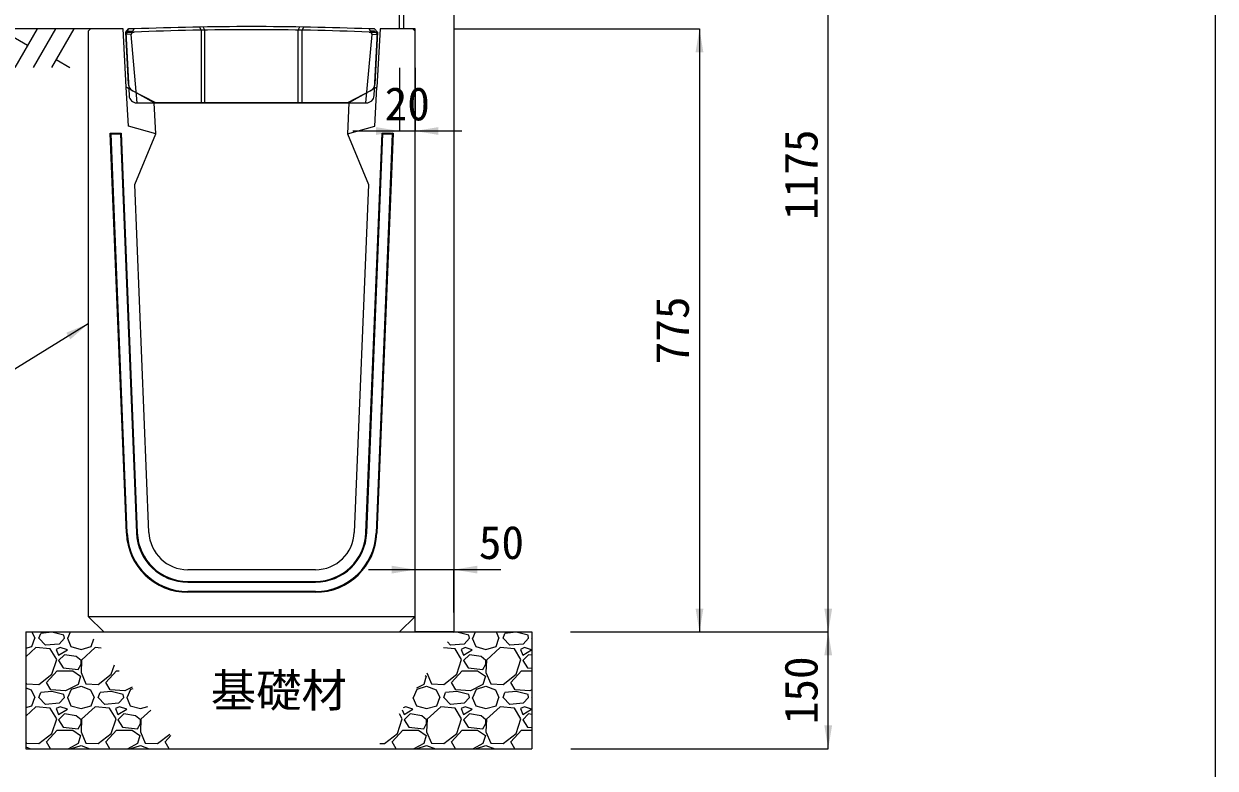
# Model space of a CAD drawing. Units: millimetres at full size. Extents: x 187207 to 255567, y 882048 to 905686.
# Drawn here: x 199167 to 200697, y 889815 to 890772 of the extents above; entities that cross this region are included whole.
import ezdxf
from ezdxf.enums import TextEntityAlignment as Align

# ---------------------------------------------------------------- set-up
doc = ezdxf.new("R2010")
doc.units = ezdxf.units.MM
doc.header["$LTSCALE"] = 20
doc.linetypes.add('DASHED', pattern=[7.5, 6, -1.5])
for name, color, linetype, lineweight in [('0_2', 7, 'Continuous', 20), ('パネックス', 2, 'Continuous', 13), ('図枠', 5, 'Continuous', 13), ('基礎材', 7, 'Continuous', 15), ('寸法線', 7, 'Continuous', 13), ('引出線', 4, 'Continuous', 13), ('箱型U字側溝', 2, 'Continuous', 9), ('ﾊｯﾁﾝｸﾞ', 7, 'Continuous', 5)]:
    doc.layers.add(name, color=color, linetype=linetype, lineweight=lineweight)
doc.styles.add('ＭＳ ゴシック', font='')
doc.styles.get('ＭＳ ゴシック').set_extended_font_data('MS Gothic')

# ---------------------------------------------------------------- blocks, each defined once
blk = doc.blocks.new('filled_arrow')
at = {"color": 0, "linetype": 'Continuous', "lineweight": -2}
blk.add_solid([(7.5, 1.25), (0, 0), (7.5, -1.25)], dxfattribs=at)

msp = doc.modelspace()

# ---------------------------------------------------------------- linework, layer by layer
at = {"layer": '0_2'}
msp.add_line((199252.37, 890765.37), (198852.37, 890765.37), dxfattribs=at)
at = {"layer": 'パネックス'}
for p, q in [((199649.37, 890765.37), (199649.37, 891160.37)), ((199719.37, 891165.37), (199719.37, 889990.37)), ((199669.37, 890765.37), (199649.37, 890765.37)), ((199669.37, 889990.37), (199669.37, 890765.37)), ((199719.37, 889990.37), (199669.37, 889990.37)), ((199719.37, 889990.37), (199669.37, 889990.37))]:
    msp.add_line(p, q, dxfattribs=at)
at = {"layer": 'パネックス', "lineweight": 5}
msp.add_line((199654.37, 891165.37), (199654.37, 890765.37), dxfattribs=at)
at = {"layer": '図枠'}
msp.add_line((200697.37, 904948.33), (200697.37, 882048.33), dxfattribs=at)
at = {"layer": '基礎材'}
for p, q in [((199169.37, 889990.37), (199819.37, 889990.37)), ((199169.37, 889990.37), (199169.37, 889840.37)), ((199819.37, 889990.37), (199819.37, 889840.37)), ((199169.37, 889840.37), (199819.37, 889840.37))]:
    msp.add_line(p, q, dxfattribs=at)
at = {"layer": '寸法線'}
for p, q in [((200200.22, 889990.37), (200200.22, 891165.37)), ((199202.37, 890765.37), (199084.37, 890765.37)), ((199719.37, 890765.37), (200034.8, 890765.37)), ((200034.8, 890765.37), (200034.8, 889990.37)), ((199649.37, 890715.37), (199649.37, 890634.07)), ((199669.37, 890715.37), (199669.37, 890634.07)), ((199729.37, 890634.07), (199589.37, 890634.07)), ((199609.37, 890070.48), (199779.37, 890070.48)), ((199669.37, 890015.37), (199669.37, 890070.48)), ((199719.37, 890015.37), (199719.37, 890070.48)), ((199869.19, 889990.37), (200200.22, 889990.37)), ((199869.37, 889990.37), (200200.22, 889990.37)), ((199869.37, 889990.37), (200034.8, 889990.37)), ((200200.22, 889840.37), (200200.22, 889990.37)), ((199869.37, 889840.37), (200200.22, 889840.37))]:
    msp.add_line(p, q, dxfattribs=at)
at = {"layer": '引出線'}
msp.add_lwpolyline([(199249.37, 890386.37), (199129.16, 890312.09), (198789.16, 890312.09)], dxfattribs=at)
at = {"layer": '箱型U字側溝'}
for p, q in [((199297.58, 890761.23), (199308.44, 890761.23)), ((199610.28, 890761.23), (199621.15, 890761.23)), ((199277.68, 890631.37), (199278.72, 890630.37)), ((199291.69, 890631.37), (199290.73, 890630.37)), ((199290.73, 890630.37), (199311.45, 890117.71)), ((199641.06, 890631.37), (199620.29, 890117.18)), ((199627.05, 890631.37), (199628.01, 890630.37)), ((199641.06, 890631.37), (199640.02, 890630.37)), ((199377.39, 890055.37), (199541.35, 890055.37)), ((199377.39, 890054.37), (199541.35, 890054.37)), ((199541.35, 890042.37), (199377.39, 890042.37)), ((199541.35, 890041.37), (199377.39, 890041.37)), ((199249.37, 890010.37), (199669.37, 890010.37))]:
    msp.add_line(p, q, dxfattribs=at)
at = {"layer": '箱型U字側溝', "lineweight": 18}
msp.add_line((199311.91, 890670.23), (199606.81, 890670.23), dxfattribs=at)
at = {"layer": '箱型U字側溝', "lineweight": 13}
for p, q in [((199327.43, 890118.35), (199309.37, 890565.37)), ((199541.35, 890070.37), (199377.39, 890070.37))]:
    msp.add_line(p, q, dxfattribs=at)
msp.add_lwpolyline([(199309.37, 890565.37), (199336.37, 890630.37), (199334.37, 890670.37), (199298.37, 890690.37), (199294.37, 890765.37), (199252.37, 890765.37), (199249.37, 890762.37), (199249.37, 890010.37), (199269.37, 889990.37), (199649.37, 889990.37), (199669.37, 890010.37), (199669.37, 890762.37), (199666.37, 890765.37), (199624.37, 890765.37), (199620.37, 890690.37), (199584.37, 890670.37), (199582.37, 890630.37), (199609.37, 890565.37), (199591.31, 890118.35)], dxfattribs=at)
at = {"layer": '箱型U字側溝', "lineweight": 18}
for points in [[(199301.15, 890694.19), (199297.58, 890761.23), (199301.36, 890765.23)], [(199308.36, 890765.23), (199301.36, 890765.23), (199297.58, 890761.23), (199301.92, 890679.69)], [(199616.8, 890679.69), (199621.15, 890761.23), (199617.36, 890765.23), (199610.36, 890765.23)], [(199617.36, 890765.23), (199621.15, 890761.23), (199617.57, 890694.19)], [(199612.24, 890685.87), (199582.46, 890670.23), (199336.27, 890670.23), (199306.49, 890685.87)]]:
    msp.add_lwpolyline(points, dxfattribs=at)
at = {"layer": '箱型U字側溝', "color": 5}
for points in [[(199301.36, 890762.32), (199306.74, 890762.23), (199304.58, 890758.23), (199297.73, 890758.34)], [(199617.36, 890762.32), (199611.98, 890762.23), (199614.15, 890758.23), (199620.99, 890758.34)]]:
    msp.add_lwpolyline(points, close=True, dxfattribs=at)
at = {"layer": '箱型U字側溝', "color": 5, "linetype": 'DASHED'}
for points in [[(199312.43, 890670.23), (199304.58, 890758.23), (199308.36, 890765.23)], [(199606.3, 890670.23), (199614.15, 890758.23), (199610.36, 890765.23)]]:
    msp.add_lwpolyline(points, dxfattribs=at)
at = {"layer": '箱型U字側溝'}
for points in [[(199392.3, 890767.64), (199394.36, 890763.67), (199394.36, 890670.23)], [(199399.36, 890670.23), (199399.36, 890763.75), (199397.3, 890767.72)], [(199519.36, 890670.23), (199519.36, 890763.75), (199521.42, 890767.72)], [(199524.36, 890670.23), (199524.36, 890763.67), (199526.42, 890767.64)], [(199298.46, 890117.18), (199277.68, 890631.37), (199291.69, 890631.37), (199312.45, 890117.75)], [(199299.46, 890117.22), (199278.72, 890630.37), (199290.73, 890630.37)], [(199606.3, 890117.75), (199627.05, 890631.37), (199641.06, 890631.37)], [(199607.3, 890117.71), (199628.01, 890630.37), (199640.02, 890630.37), (199619.29, 890117.22)]]:
    msp.add_lwpolyline(points, dxfattribs=at)
at = {"layer": '箱型U字側溝', "linetype": 'DASHED', "lineweight": 13}
for points in [[(199336.37, 890630.37), (199301.04, 890640.37), (199298.37, 890690.37)], [(199582.37, 890630.37), (199617.71, 890640.37), (199620.37, 890690.37)]]:
    msp.add_lwpolyline(points, dxfattribs=at)
at = {"layer": '箱型U字側溝', "lineweight": 18}
for centre, radius, start, end in [((199459.36, 886966.56), 3801.67, 87.72365, 92.27635), ((199311.14, 890694.72), 10, 183.05288, 242.29297), ((199311.91, 890680.23), 10, 183.05288, 270), ((199606.81, 890680.23), 10, 270, 356.94712), ((199607.59, 890694.72), 10, 297.70703, 356.94712)]:
    msp.add_arc(centre, radius, start, end, dxfattribs=at)
at = {"layer": '箱型U字側溝'}
for centre, radius, start, end in [((199459.36, 886966.56), 3797.67, 87.72245, 92.27755), ((199377.39, 890120.37), 79, 182.31372, 270), ((199377.39, 890120.37), 78, 182.31372, 270), ((199377.39, 890120.37), 66, 182.31372, 270), ((199377.39, 890120.37), 65, 182.31372, 270), ((199541.35, 890120.37), 65, 270, 357.68628), ((199541.35, 890120.37), 66, 270, 357.68628), ((199541.35, 890120.37), 78, 270, 357.68628), ((199541.35, 890120.37), 79, 270, 357.68628)]:
    msp.add_arc(centre, radius, start, end, dxfattribs=at)
at = {"layer": '箱型U字側溝', "lineweight": 13}
for centre, start, end in [((199377.39, 890120.37), 182.31372, 270), ((199541.35, 890120.37), 270, 357.68628)]:
    msp.add_arc(centre, 50, start, end, dxfattribs=at)
at = {"layer": 'ﾊｯﾁﾝｸﾞ', "lineweight": 9}
for p, q in [((199135.06, 890765.37), (199171.62, 890744.26)), ((199183.81, 890765.37), (199155.16, 890715.75)), ((199207.43, 890765.37), (199178.79, 890715.75)), ((199231.06, 890765.37), (199202.41, 890715.75)), ((199208.21, 890725.8), (199225.63, 890715.75))]:
    msp.add_line(p, q, dxfattribs=at)
at = {"layer": 'ﾊｯﾁﾝｸﾞ'}
for p, q in [((199176.97, 889971.85), (199180.78, 889982.52)), ((199177.16, 889990.37), (199180.78, 889982.52)), ((199186.11, 889982.52), (199188.4, 889988.62)), ((199194.49, 889973.38), (199186.11, 889982.52)), ((199202.88, 889990.14), (199188.4, 889988.62)), ((199218.12, 889986.33), (199202.88, 889990.14)), ((199218.88, 889982.52), (199212.02, 889974.9)), ((199218.88, 889982.52), (199218.12, 889986.33)), ((199222.69, 889982.52), (199227.26, 889971.85)), ((199223.45, 889982.52), (199226.81, 889990.37)), ((199253.17, 889971.85), (199256.57, 889981.38)), ((199714.73, 889973.38), (199710.86, 889977.6)), ((199723.11, 889990.14), (199718.93, 889989.7)), ((199738.35, 889986.33), (199723.11, 889990.14)), ((199739.11, 889982.52), (199732.26, 889974.9)), ((199739.11, 889982.52), (199738.35, 889986.33)), ((199742.92, 889982.52), (199747.5, 889971.85)), ((199743.69, 889982.52), (199747.05, 889990.37)), ((199773.4, 889971.85), (199777.21, 889982.52)), ((199773.59, 889990.37), (199777.21, 889982.52)), ((199782.55, 889982.52), (199784.83, 889988.62)), ((199790.93, 889973.38), (199782.55, 889982.52)), ((199799.31, 889990.14), (199784.83, 889988.62)), ((199814.55, 889986.33), (199799.31, 889990.14)), ((199815.31, 889982.52), (199808.46, 889974.9)), ((199815.31, 889982.52), (199814.55, 889986.33)), ((199819.12, 889982.52), (199819.37, 889981.94)), ((199169.37, 889969.62), (199176.97, 889971.85)), ((199182.3, 889970.33), (199169.37, 889958.53)), ((199200.59, 889968.81), (199182.3, 889970.33)), ((199212.02, 889974.9), (199194.49, 889973.38)), ((199208.97, 889955.09), (199200.59, 889968.81)), ((199213.54, 889970.33), (199208.21, 889968.04)), ((199208.21, 889968.04), (199211.26, 889960.42)), ((199211.26, 889960.42), (199222.69, 889967.28)), ((199218.88, 889961.19), (199211.26, 889953.57)), ((199222.69, 889967.28), (199213.54, 889970.33)), ((199234.12, 889958.9), (199218.88, 889961.19)), ((199227.26, 889971.85), (199240.21, 889968.04)), ((199240.21, 889968.04), (199253.17, 889971.85)), ((199258.5, 889970.33), (199240.98, 889954.33)), ((199265.9, 889969.71), (199258.5, 889970.33)), ((199720.83, 889968.81), (199705.83, 889970.06)), ((199732.26, 889974.9), (199714.73, 889973.38)), ((199729.21, 889955.09), (199720.83, 889968.81)), ((199733.78, 889970.33), (199728.45, 889968.04)), ((199728.45, 889968.04), (199731.49, 889960.42)), ((199731.49, 889960.42), (199742.92, 889967.28)), ((199739.11, 889961.19), (199731.49, 889953.57)), ((199742.92, 889967.28), (199733.78, 889970.33)), ((199754.35, 889958.9), (199739.11, 889961.19)), ((199747.5, 889971.85), (199760.45, 889968.04)), ((199760.45, 889968.04), (199773.4, 889971.85)), ((199778.74, 889970.33), (199761.21, 889954.33)), ((199797.03, 889968.81), (199778.74, 889970.33)), ((199808.46, 889974.9), (199790.93, 889973.38)), ((199805.41, 889955.09), (199797.03, 889968.81)), ((199809.98, 889970.33), (199804.65, 889968.04)), ((199804.65, 889968.04), (199807.69, 889960.42)), ((199807.69, 889960.42), (199819.12, 889967.28)), ((199815.31, 889961.19), (199807.69, 889953.57)), ((199819.12, 889967.28), (199809.98, 889970.33)), ((199819.37, 889960.58), (199815.31, 889961.19)), ((199202.88, 889936.04), (199208.97, 889955.09)), ((199211.26, 889953.57), (199217.35, 889944.42)), ((199240.21, 889953.57), (199234.12, 889958.9)), ((199236.4, 889942.14), (199240.21, 889948.99)), ((199240.98, 889954.33), (199240.21, 889938.33)), ((199240.21, 889948.99), (199240.21, 889953.57)), ((199279.08, 889936.04), (199283.01, 889948.33)), ((199723.11, 889936.04), (199729.21, 889955.09)), ((199731.49, 889953.57), (199737.59, 889944.42)), ((199760.45, 889953.57), (199754.35, 889958.9)), ((199756.64, 889942.14), (199760.45, 889948.99)), ((199761.21, 889954.33), (199760.45, 889938.33)), ((199760.45, 889948.99), (199760.45, 889953.57)), ((199799.31, 889936.04), (199805.41, 889955.09)), ((199807.69, 889953.57), (199813.79, 889944.42)), ((199186.11, 889923.09), (199202.88, 889936.04)), ((199196.02, 889925.37), (199209.73, 889940.61)), ((199209.73, 889940.61), (199229.55, 889940.61)), ((199217.35, 889944.42), (199236.4, 889942.14)), ((199229.55, 889940.61), (199239.45, 889933.75)), ((199239.45, 889933.75), (199236.4, 889923.09)), ((199240.21, 889938.33), (199246.31, 889923.85)), ((199262.31, 889923.09), (199279.08, 889936.04)), ((199272.22, 889925.37), (199285.93, 889940.61)), ((199285.93, 889940.61), (199289.18, 889940.61)), ((199683.49, 889933.75), (199680.44, 889923.09)), ((199682.22, 889934.63), (199683.49, 889933.75)), ((199684.42, 889937.93), (199690.35, 889923.85)), ((199706.35, 889923.09), (199723.11, 889936.04)), ((199716.25, 889925.37), (199729.97, 889940.61)), ((199729.97, 889940.61), (199749.78, 889940.61)), ((199737.59, 889944.42), (199756.64, 889942.14)), ((199749.78, 889940.61), (199759.69, 889933.75)), ((199759.69, 889933.75), (199756.64, 889923.09)), ((199760.45, 889938.33), (199766.55, 889923.85)), ((199782.55, 889923.09), (199799.31, 889936.04)), ((199792.45, 889925.37), (199806.17, 889940.61)), ((199806.17, 889940.61), (199819.37, 889940.61)), ((199813.79, 889944.42), (199819.37, 889943.75)), ((199169.37, 889925.6), (199170.11, 889923.85)), ((199169.37, 889918.79), (199176.21, 889916.23)), ((199170.11, 889923.85), (199186.11, 889923.09)), ((199176.21, 889916.23), (199180.78, 889906.32)), ((199201.35, 889916.23), (199196.02, 889925.37)), ((199220.4, 889914.7), (199201.35, 889916.23)), ((199236.4, 889923.09), (199220.4, 889914.7)), ((199223.45, 889906.32), (199228.02, 889916.99)), ((199228.02, 889916.99), (199240.21, 889920.8)), ((199240.21, 889920.8), (199252.41, 889916.23)), ((199246.31, 889923.85), (199262.31, 889923.09)), ((199252.41, 889916.23), (199256.98, 889906.32)), ((199277.55, 889916.23), (199272.22, 889925.37)), ((199296.6, 889914.7), (199277.55, 889916.23)), ((199305.98, 889919.61), (199296.6, 889914.7)), ((199299.65, 889906.32), (199304.22, 889916.99)), ((199304.22, 889916.99), (199307.31, 889917.95)), ((199667.49, 889906.32), (199672.06, 889916.99)), ((199680.44, 889923.09), (199671.34, 889918.32)), ((199672.06, 889916.99), (199684.25, 889920.8)), ((199684.25, 889920.8), (199696.44, 889916.23)), ((199690.35, 889923.85), (199706.35, 889923.09)), ((199696.44, 889916.23), (199701.01, 889906.32)), ((199721.59, 889916.23), (199716.25, 889925.37)), ((199740.64, 889914.7), (199721.59, 889916.23)), ((199756.64, 889923.09), (199740.64, 889914.7)), ((199743.69, 889906.32), (199748.26, 889916.99)), ((199748.26, 889916.99), (199760.45, 889920.8)), ((199760.45, 889920.8), (199772.64, 889916.23)), ((199766.55, 889923.85), (199782.55, 889923.09)), ((199772.64, 889916.23), (199777.21, 889906.32)), ((199797.79, 889916.23), (199792.45, 889925.37)), ((199816.84, 889914.7), (199797.79, 889916.23)), ((199819.37, 889916.03), (199816.84, 889914.7)), ((199176.97, 889895.65), (199180.78, 889906.32)), ((199186.11, 889906.32), (199188.4, 889912.42)), ((199194.49, 889897.18), (199186.11, 889906.32)), ((199202.88, 889913.94), (199188.4, 889912.42)), ((199218.12, 889910.13), (199202.88, 889913.94)), ((199218.88, 889906.32), (199212.02, 889898.7)), ((199218.88, 889906.32), (199218.12, 889910.13)), ((199222.69, 889906.32), (199227.26, 889895.65)), ((199253.17, 889895.65), (199256.98, 889906.32)), ((199262.31, 889906.32), (199264.6, 889912.42)), ((199270.69, 889897.18), (199262.31, 889906.32)), ((199279.08, 889913.94), (199264.6, 889912.42)), ((199294.32, 889910.13), (199279.08, 889913.94)), ((199295.08, 889906.32), (199288.22, 889898.7)), ((199295.08, 889906.32), (199294.32, 889910.13)), ((199298.89, 889906.32), (199303.46, 889895.65)), ((199666.72, 889906.32), (199671.3, 889895.65)), ((199697.2, 889895.65), (199701.01, 889906.32)), ((199706.35, 889906.32), (199708.63, 889912.42)), ((199714.73, 889897.18), (199706.35, 889906.32)), ((199723.11, 889913.94), (199708.63, 889912.42)), ((199738.35, 889910.13), (199723.11, 889913.94)), ((199739.11, 889906.32), (199732.26, 889898.7)), ((199739.11, 889906.32), (199738.35, 889910.13)), ((199742.92, 889906.32), (199747.5, 889895.65)), ((199773.4, 889895.65), (199777.21, 889906.32)), ((199782.55, 889906.32), (199784.83, 889912.42)), ((199790.93, 889897.18), (199782.55, 889906.32)), ((199799.31, 889913.94), (199784.83, 889912.42)), ((199814.55, 889910.13), (199799.31, 889913.94)), ((199815.31, 889906.32), (199808.46, 889898.7)), ((199815.31, 889906.32), (199814.55, 889910.13)), ((199819.12, 889906.32), (199819.37, 889905.74)), ((199169.37, 889893.42), (199176.97, 889895.65)), ((199182.3, 889894.13), (199169.37, 889882.33)), ((199200.59, 889892.61), (199182.3, 889894.13)), ((199212.02, 889898.7), (199194.49, 889897.18)), ((199208.97, 889878.89), (199200.59, 889892.61)), ((199213.54, 889894.13), (199208.21, 889891.84)), ((199208.21, 889891.84), (199211.26, 889884.22)), ((199211.26, 889884.22), (199222.69, 889891.08)), ((199218.88, 889884.99), (199211.26, 889877.37)), ((199222.69, 889891.08), (199213.54, 889894.13)), ((199234.12, 889882.7), (199218.88, 889884.99)), ((199227.26, 889895.65), (199240.21, 889891.84)), ((199240.21, 889891.84), (199253.17, 889895.65)), ((199258.5, 889894.13), (199240.98, 889878.13)), ((199276.79, 889892.61), (199258.5, 889894.13)), ((199288.22, 889898.7), (199270.69, 889897.18)), ((199285.17, 889878.89), (199276.79, 889892.61)), ((199289.74, 889894.13), (199284.41, 889891.84)), ((199284.41, 889891.84), (199287.46, 889884.22)), ((199287.46, 889884.22), (199298.89, 889891.08)), ((199295.08, 889884.99), (199287.46, 889877.37)), ((199298.89, 889891.08), (199289.74, 889894.13)), ((199310.32, 889882.7), (199295.08, 889884.99)), ((199303.46, 889895.65), (199316.41, 889891.84)), ((199316.41, 889891.84), (199325.95, 889894.65)), ((199329.88, 889889.73), (199317.18, 889878.13)), ((199653.01, 889878.89), (199649.2, 889885.12)), ((199652.79, 889890.49), (199655.29, 889884.22)), ((199657.58, 889894.13), (199654.27, 889892.71)), ((199655.29, 889884.22), (199666.72, 889891.08)), ((199662.91, 889884.99), (199655.29, 889877.37)), ((199666.72, 889891.08), (199657.58, 889894.13)), ((199678.15, 889882.7), (199662.91, 889884.99)), ((199671.3, 889895.65), (199684.25, 889891.84)), ((199684.25, 889891.84), (199697.2, 889895.65)), ((199702.54, 889894.13), (199685.01, 889878.13)), ((199720.83, 889892.61), (199702.54, 889894.13)), ((199732.26, 889898.7), (199714.73, 889897.18)), ((199729.21, 889878.89), (199720.83, 889892.61)), ((199733.78, 889894.13), (199728.45, 889891.84)), ((199728.45, 889891.84), (199731.49, 889884.22)), ((199731.49, 889884.22), (199742.92, 889891.08)), ((199739.11, 889884.99), (199731.49, 889877.37)), ((199742.92, 889891.08), (199733.78, 889894.13)), ((199754.35, 889882.7), (199739.11, 889884.99)), ((199747.5, 889895.65), (199760.45, 889891.84)), ((199760.45, 889891.84), (199773.4, 889895.65)), ((199778.74, 889894.13), (199761.21, 889878.13)), ((199797.03, 889892.61), (199778.74, 889894.13)), ((199808.46, 889898.7), (199790.93, 889897.18)), ((199805.41, 889878.89), (199797.03, 889892.61)), ((199809.98, 889894.13), (199804.65, 889891.84)), ((199804.65, 889891.84), (199807.69, 889884.22)), ((199807.69, 889884.22), (199819.12, 889891.08)), ((199815.31, 889884.99), (199807.69, 889877.37)), ((199819.12, 889891.08), (199809.98, 889894.13)), ((199819.37, 889884.38), (199815.31, 889884.99)), ((199202.88, 889859.84), (199208.97, 889878.89)), ((199211.26, 889877.37), (199217.35, 889868.22)), ((199240.21, 889877.37), (199234.12, 889882.7)), ((199236.4, 889865.94), (199240.21, 889872.79)), ((199240.98, 889878.13), (199240.21, 889862.13)), ((199240.21, 889872.79), (199240.21, 889877.37)), ((199279.08, 889859.84), (199285.17, 889878.89)), ((199287.46, 889877.37), (199293.55, 889868.22)), ((199316.41, 889877.37), (199310.32, 889882.7)), ((199312.6, 889865.94), (199316.41, 889872.79)), ((199317.18, 889878.13), (199316.41, 889862.13)), ((199316.41, 889872.79), (199316.41, 889877.37)), ((199646.91, 889859.84), (199653.01, 889878.89)), ((199655.29, 889877.37), (199661.39, 889868.22)), ((199684.25, 889877.37), (199678.15, 889882.7)), ((199680.44, 889865.94), (199684.25, 889872.79)), ((199685.01, 889878.13), (199684.25, 889862.13)), ((199684.25, 889872.79), (199684.25, 889877.37)), ((199723.11, 889859.84), (199729.21, 889878.89)), ((199731.49, 889877.37), (199737.59, 889868.22)), ((199760.45, 889877.37), (199754.35, 889882.7)), ((199756.64, 889865.94), (199760.45, 889872.79)), ((199761.21, 889878.13), (199760.45, 889862.13)), ((199760.45, 889872.79), (199760.45, 889877.37)), ((199799.31, 889859.84), (199805.41, 889878.89)), ((199807.69, 889877.37), (199813.79, 889868.22)), ((199186.11, 889846.89), (199202.88, 889859.84)), ((199196.02, 889849.17), (199209.73, 889864.41)), ((199209.73, 889864.41), (199229.55, 889864.41)), ((199217.35, 889868.22), (199236.4, 889865.94)), ((199229.55, 889864.41), (199239.45, 889857.55)), ((199239.45, 889857.55), (199236.4, 889846.89)), ((199240.21, 889862.13), (199246.31, 889847.65)), ((199262.31, 889846.89), (199279.08, 889859.84)), ((199272.22, 889849.17), (199285.93, 889864.41)), ((199285.93, 889864.41), (199305.75, 889864.41)), ((199293.55, 889868.22), (199312.6, 889865.94)), ((199305.75, 889864.41), (199315.65, 889857.55)), ((199315.65, 889857.55), (199312.6, 889846.89)), ((199316.41, 889862.13), (199322.51, 889847.65)), ((199338.51, 889846.89), (199354.36, 889859.13)), ((199348.42, 889849.17), (199355.78, 889857.36)), ((199630.15, 889846.89), (199646.91, 889859.84)), ((199640.05, 889849.17), (199653.77, 889864.41)), ((199653.77, 889864.41), (199673.58, 889864.41)), ((199661.39, 889868.22), (199680.44, 889865.94)), ((199673.58, 889864.41), (199683.49, 889857.55)), ((199683.49, 889857.55), (199680.44, 889846.89)), ((199684.25, 889862.13), (199690.35, 889847.65)), ((199706.35, 889846.89), (199723.11, 889859.84)), ((199716.25, 889849.17), (199729.97, 889864.41)), ((199729.97, 889864.41), (199749.78, 889864.41)), ((199737.59, 889868.22), (199756.64, 889865.94)), ((199749.78, 889864.41), (199759.69, 889857.55)), ((199759.69, 889857.55), (199756.64, 889846.89)), ((199760.45, 889862.13), (199766.55, 889847.65)), ((199782.55, 889846.89), (199799.31, 889859.84)), ((199792.45, 889849.17), (199806.17, 889864.41)), ((199806.17, 889864.41), (199819.37, 889864.41)), ((199813.79, 889868.22), (199819.37, 889867.55)), ((199169.37, 889849.4), (199170.11, 889847.65)), ((199169.37, 889842.59), (199175.29, 889840.37)), ((199170.11, 889847.65), (199186.11, 889846.89)), ((199201.15, 889840.37), (199196.02, 889849.17)), ((199236.4, 889846.89), (199223.97, 889840.37)), ((199227.84, 889840.37), (199228.02, 889840.79)), ((199228.02, 889840.79), (199240.21, 889844.6)), ((199240.21, 889844.6), (199251.49, 889840.37)), ((199246.31, 889847.65), (199262.31, 889846.89)), ((199277.35, 889840.37), (199272.22, 889849.17)), ((199312.6, 889846.89), (199300.17, 889840.37)), ((199304.04, 889840.37), (199304.22, 889840.79)), ((199304.22, 889840.79), (199316.41, 889844.6)), ((199316.41, 889844.6), (199327.69, 889840.37)), ((199322.51, 889847.65), (199338.51, 889846.89)), ((199353.55, 889840.37), (199348.42, 889849.17)), ((199623.92, 889847.18), (199630.15, 889846.89)), ((199645.19, 889840.37), (199640.05, 889849.17)), ((199680.44, 889846.89), (199668, 889840.37)), ((199671.88, 889840.37), (199672.06, 889840.79)), ((199672.06, 889840.79), (199684.25, 889844.6)), ((199684.25, 889844.6), (199695.53, 889840.37)), ((199690.35, 889847.65), (199706.35, 889846.89)), ((199721.39, 889840.37), (199716.25, 889849.17)), ((199756.64, 889846.89), (199744.2, 889840.37)), ((199748.08, 889840.37), (199748.26, 889840.79)), ((199748.26, 889840.79), (199760.45, 889844.6)), ((199760.45, 889844.6), (199771.73, 889840.37)), ((199766.55, 889847.65), (199782.55, 889846.89)), ((199797.59, 889840.37), (199792.45, 889849.17))]:
    msp.add_line(p, q, dxfattribs=at)

# ---------------------------------------------------------------- block references
at = {"layer": '寸法線', "xscale": 4, "yscale": 4}
for p, rotation in [((200034.8, 890765.37), 270), ((199649.37, 890634.07), 180), ((199669.37, 890070.48), 180), ((200034.8, 889990.37), 90), ((200200.22, 889990.37), 90), ((200200.22, 889990.37), 270), ((200200.22, 889840.37), 90)]:
    msp.add_blockref('filled_arrow', p, dxfattribs=dict(at, rotation=rotation))
for p in [(199669.37, 890634.07), (199719.37, 890070.48)]:
    msp.add_blockref('filled_arrow', p, dxfattribs=at)
at = {"layer": '引出線', "xscale": 4, "yscale": 4, "rotation": 211.7}
msp.add_blockref('filled_arrow', (199249.37, 890386.37), dxfattribs=at)

# ---------------------------------------------------------------- texts
at = {"layer": '寸法線', "style": 'ＭＳ ゴシック'}
for s, p in [('20', (199659.37, 890669.07)), ('50', (199780.32, 890105.48)), ('基礎材', (199494.37, 889915.37))]:
    msp.add_text(s, height=42.72, dxfattribs=at).set_placement(p, align=Align.MIDDLE_CENTER)
for s, p in [('1175', (200165.22, 890577.87)), ('775', (199999.8, 890377.87)), ('150', (200165.22, 889915.37))]:
    msp.add_text(s, height=42.72, rotation=90, dxfattribs=at).set_placement(p, align=Align.MIDDLE_CENTER)

doc.saveas('drawing.dxf')
